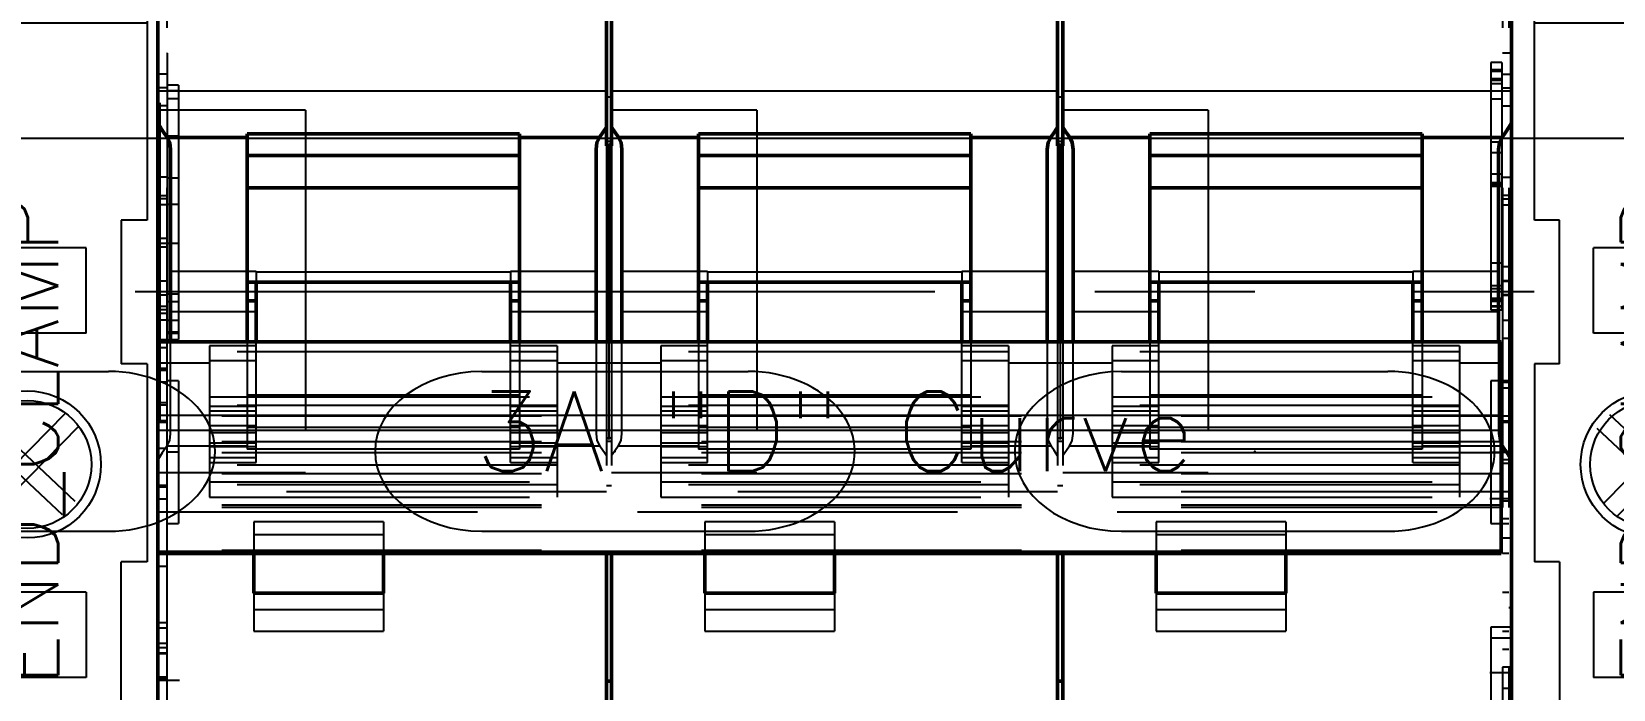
# Model space of a CAD drawing. Header units: inches. Extents: x 0.1 to 89.7, y 0.1 to 57.6.
# Drawn here: x 20.151 to 22.623, y 28.003 to 29.031 of the extents above; entities that cross this region are included whole.
import ezdxf
from ezdxf.enums import TextEntityAlignment as Align

# ---------------------------------------------------------------- set-up
doc = ezdxf.new("R2010")
doc.units = ezdxf.units.IN
doc.header["$MEASUREMENT"] = 0
doc.set_wipeout_variables(frame=1)
doc.linetypes.add('CENTER', pattern=[2, 1.25, -0.25, 0.25, -0.25])
doc.linetypes.add('DASHED', pattern=[0.75, 0.5, -0.25])
for name, color, linetype, lineweight in [('2d ConnectionPoints', 7, 'Continuous', 50), ('AM_0', 7, 'Continuous', 50), ('AM_4', 3, 'Continuous', 25), ('AM_7', 7, 'CENTER', 25), ('AM_9', 6, 'DASHED', 25)]:
    doc.layers.add(name, color=color, linetype=linetype, lineweight=lineweight)
for name, color, linetype in [('PRTG', 130, 'Continuous'), ('PSYMS', 7, 'Continuous'), ('PTERM', 4, 'Continuous')]:
    doc.layers.add(name, color=color, linetype=linetype)
doc.styles.get("Standard").update_dxf_attribs({"font": 'arial.ttf'})
doc.styles.add('WD', font='romans.shx', dxfattribs={"height": 0.185})

# ---------------------------------------------------------------- blocks, each defined once
blk = doc.blocks.new('E_NS35N')
at = {"style": 'WD', "flags": 1}
for tag, height, p in [('INST', 0.125, (-0.0107, 0.4749)), ('LOC', 0.125, (-0.0107, 0.2983)), ('P_TAGSTRIP', 0.125, (-0.0107, 0.1218)), ('MFG', 0.05, (0.0343, -0.4763)), ('CAT', 0.05, (0.0343, -0.5478)), ('WDBLKNAM', 0.05, (0.0343, -0.6193)), ('FP', 0.05, (0.0343, -0.6908)), ('FPT', 0.05, (0.1754, -0.6908)), ('ASSYCODE', 0.05, (0.0343, -0.7892))]:
    blk.add_attdef(tag, text='', height=height, dxfattribs=at).set_placement(p, align=Align.CENTER)
at = {"style": 'WD', "width": 0.8}
blk.add_attdef('WIRENOL', text='', height=0.1, dxfattribs=at).set_placement((-1.0026, -0.1198), align=Align.MIDDLE_RIGHT)
blk.add_attdef('WIRENOR', text='', height=0.1, dxfattribs=at).set_placement((1.0594, -0.1198), align=Align.MIDDLE_LEFT)
at = {"style": 'WD', "flags": 1}
blk.add_attdef('TERMDESCL', text='', height=0.05, dxfattribs=at).set_placement((-1.0001, -0.2348), align=Align.MIDDLE_RIGHT)
blk.add_attdef('TERMDESCR', text='', height=0.05, dxfattribs=at).set_placement((1.0593, -0.2348), align=Align.MIDDLE_LEFT)
blk.add_wipeout([(-0.9692, 0), (-0.3791, 0), (-0.3791, -0.039), (-0.1549, -0.039), (-0.1549, 0), (0.1549, 0), (0.1549, -0.039), (0.3791, -0.039), (0.3791, 0), (1.0277, 0), (1.0277, -0.374), (0.3791, -0.374), (0.3791, -0.3335), (0.1549, -0.3335), (0.1549, -0.374), (-0.1549, -0.374), (-0.1549, -0.3335), (-0.3791, -0.3335), (-0.3791, -0.374), (-0.9692, -0.374)])
blk.add_wipeout([(-0.9692, 0), (-0.3791, 0), (-0.3791, -0.039), (-0.1549, -0.039), (-0.1549, 0), (0.1549, 0), (0.1549, -0.039), (0.3791, -0.039), (0.3791, 0), (1.0277, 0), (1.0277, -0.374), (0.3791, -0.374), (0.3791, -0.3335), (0.1549, -0.3335), (0.1549, -0.374), (-0.1549, -0.374), (-0.1549, -0.3335), (-0.3791, -0.3335), (-0.3791, -0.374), (-0.9692, -0.374)])
for p, q in [((-0.3791, 0), (-0.9692, 0)), ((-0.9692, 0), (-0.9692, -0.374)), ((-0.3791, -0.039), (-0.3791, 0)), ((-0.1549, -0.039), (-0.1549, 0)), ((0.1549, 0), (-0.1549, 0)), ((0.3791, 0), (1.0277, 0)), ((0.3791, -0.039), (0.3791, 0)), ((0.3791, 0), (0.688, 0)), ((0.688, 0), (0.688, -0.374)), ((0.915, -0.3698), (0.915, 0.0042)), ((0.9696, -0.3698), (0.9696, 0.0042)), ((1.0277, 0), (1.0277, -0.374)), ((-0.9268, -0.3782), (-0.9268, -0.0042)), ((-0.8721, -0.3782), (-0.8721, -0.0042)), ((-0.7907, -0.3782), (-0.7907, -0.0042)), ((-0.7175, -0.3364), (-0.7175, -0.0042)), ((-0.6897, -0.3782), (-0.6897, -0.0042)), ((0.7604, -0.3364), (0.7604, -0.0042)), ((0.8336, -0.3782), (0.8336, -0.0042)), ((-0.1549, -0.039), (-0.3791, -0.039)), ((0.1549, -0.039), (0.3791, -0.039)), ((-0.8721, -0.0742), (-0.7907, -0.0742)), ((-0.2026, -0.0921), (-0.3361, -0.0921)), ((-0.3361, -0.2789), (-0.3361, -0.0921)), ((-0.2026, -0.2789), (-0.2026, -0.0921)), ((-0.0817, -0.2418), (0.0537, -0.0978)), ((0.2026, -0.0921), (0.3361, -0.0921)), ((0.2026, -0.2789), (0.2026, -0.0921)), ((0.3361, -0.2789), (0.3361, -0.0921)), ((0.915, -0.0742), (0.8336, -0.0742)), ((-0.0636, -0.1077), (0.0776, -0.2466)), ((-0.0606, -0.2619), (0.0751, -0.1176)), ((-0.0839, -0.1287), (0.057, -0.2672)), ((-0.2026, -0.2789), (-0.3361, -0.2789)), ((0.2026, -0.2789), (0.3361, -0.2789)), ((-0.7907, -0.3364), (-0.7175, -0.3364)), ((-0.3791, -0.374), (-0.3791, -0.3335)), ((-0.3791, -0.3335), (-0.1549, -0.3335)), ((-0.1549, -0.374), (-0.1549, -0.3335)), ((0.3791, -0.3335), (0.1549, -0.3335)), ((0.3791, -0.374), (0.3791, -0.3335)), ((0.8336, -0.3364), (0.7604, -0.3364)), ((-0.9692, -0.374), (-0.3791, -0.374)), ((0.1549, -0.374), (-0.1549, -0.374)), ((1.0277, -0.374), (0.3791, -0.374)), ((0.688, -0.374), (0.3791, -0.374))]:
    blk.add_line(p, q)
for points in [[(0.1549, -0.039), (0.1549, 0)], [(0.1549, -0.374), (0.1549, -0.3335)]]:
    blk.add_lwpolyline(points)
for radius in [0.115, 0.1]:
    blk.add_circle((-0.0027, -0.187), radius)
at = {"style": 'WD'}
for tag in ['WIRENO', 'TERM']:
    blk.add_attdef(tag, text='', height=0.1, dxfattribs=at).set_placement((0.0343, -0.1851), align=Align.MIDDLE_CENTER)
blk = doc.blocks.new('1489_3P_MINIATURE')
at = {"layer": '2d ConnectionPoints'}
blk.add_point((0.0353, 2.25), dxfattribs=at)
at = {"layer": 'AM_0'}
for p, q in [((0.0353, 3.9669), (0.0353, 0.5331)), ((2.1515, 0.5331), (2.1515, 3.9669)), ((0.7366, 3.1622), (0.7366, 2.4779)), ((0.7447, 3.1622), (0.7447, 2.4779)), ((1.442, 3.1622), (1.442, 2.4779)), ((1.4501, 3.1622), (1.4501, 2.4779)), ((0.1751, 2.4968), (0.6008, 2.4968)), ((0.1751, 2.1712), (0.1751, 2.4968)), ((0.6008, 2.1712), (0.6008, 2.4968)), ((0.7407, 2.4811), (0.7366, 2.4779)), ((0.7407, 2.4811), (0.7407, 2.1712)), ((0.7447, 2.4779), (0.7407, 2.4811)), ((0.8805, 2.4968), (1.3062, 2.4968)), ((0.8805, 2.1712), (0.8805, 2.4968)), ((1.3062, 2.1712), (1.3062, 2.4968)), ((1.4461, 2.4811), (1.442, 2.4779)), ((1.4461, 2.4811), (1.4461, 2.1712)), ((1.4501, 2.4779), (1.4461, 2.4811)), ((1.5859, 2.4968), (2.0116, 2.4968)), ((1.5859, 2.1712), (1.5859, 2.4968)), ((2.0116, 2.1712), (2.0116, 2.4968)), ((0.0555, 2.1712), (0.0555, 2.472)), ((0.6008, 2.4628), (0.1751, 2.4628)), ((0.7204, 2.472), (0.7204, 2.1712)), ((0.7609, 2.1712), (0.7609, 2.472)), ((1.3062, 2.4628), (0.8805, 2.4628)), ((1.4258, 2.472), (1.4258, 2.1712)), ((1.4664, 2.1712), (1.4664, 2.472)), ((2.0116, 2.4628), (1.5859, 2.4628)), ((2.1312, 2.472), (2.1312, 2.1712)), ((0.6008, 2.4122), (0.1751, 2.4122)), ((1.3062, 2.4122), (0.8805, 2.4122)), ((2.0116, 2.4122), (1.5859, 2.4122)), ((0.1751, 2.2648), (0.6008, 2.2648)), ((0.1893, 2.2648), (0.1893, 2.1712)), ((0.5866, 2.2648), (0.5866, 2.1712)), ((0.8805, 2.2648), (1.3062, 2.2648)), ((0.8947, 2.2648), (0.8947, 2.1712)), ((1.292, 2.2648), (1.292, 2.1712)), ((1.5859, 2.2648), (2.0116, 2.2648)), ((1.6001, 2.2648), (1.6001, 2.1712)), ((1.9974, 2.2648), (1.9974, 2.1712)), ((0.1893, 2.2352), (0.1751, 2.2352)), ((0.6008, 2.2352), (0.5866, 2.2352)), ((0.8947, 2.2352), (0.8805, 2.2352)), ((1.3062, 2.2352), (1.292, 2.2352)), ((1.6001, 2.2352), (1.5859, 2.2352)), ((2.0116, 2.2352), (1.9974, 2.2352)), ((2.1353, 2.1712), (0.0353, 2.1712)), ((2.1353, 2.1712), (2.1353, 1.84)), ((2.1349, 2.0116), (2.1372, 2.0079)), ((0.0353, 1.84), (2.1353, 1.84)), ((0.1853, 1.84), (0.1853, 1.778)), ((0.388, 1.84), (0.388, 1.778)), ((0.7366, 1.84), (0.7366, 1.3378)), ((0.7447, 1.84), (0.7447, 1.3378)), ((0.8907, 1.84), (0.8907, 1.778)), ((1.0934, 1.84), (1.0934, 1.778)), ((1.442, 1.84), (1.442, 1.3378)), ((1.4501, 1.84), (1.4501, 1.3378)), ((1.5961, 1.84), (1.5961, 1.778)), ((1.7988, 1.84), (1.7988, 1.778)), ((0.388, 1.778), (0.1853, 1.778)), ((1.0934, 1.778), (0.8907, 1.778)), ((1.7988, 1.778), (1.5961, 1.778)), ((0.7447, 1.6405), (0.7366, 1.6405)), ((1.4501, 1.6405), (1.442, 1.6405))]:
    blk.add_line(p, q, dxfattribs=at)
for points in [[(0.0353, 2.5137), (0.0411, 2.5041), (0.0466, 2.496), (0.0495, 2.4921)], [(0.7264, 2.4921), (0.7311, 2.4985), (0.7366, 2.5069)], [(0.7447, 2.5069), (0.7501, 2.4987), (0.7549, 2.4921)], [(1.4318, 2.4921), (1.4365, 2.4985), (1.442, 2.5069)], [(1.4501, 2.5069), (1.4555, 2.4987), (1.4603, 2.4921)], [(2.1372, 2.4921), (2.142, 2.4987), (2.1478, 2.5075), (2.1515, 2.5137)], [(0.0555, 2.472), (0.0541, 2.4828), (0.0495, 2.4921)], [(0.7264, 2.4921), (0.7219, 2.4831), (0.7204, 2.472)], [(0.7609, 2.472), (0.7595, 2.4828), (0.7549, 2.4921)], [(1.4318, 2.4921), (1.4273, 2.4831), (1.4258, 2.472)], [(1.4664, 2.472), (1.4649, 2.4828), (1.4603, 2.4921)], [(2.1372, 2.4921), (2.1327, 2.4831), (2.1312, 2.472)], [(2.1515, 1.9863), (2.1457, 1.9959), (2.1402, 2.004), (2.1372, 2.0079)]]:
    blk.add_lwpolyline(points, dxfattribs=at)
at = {"layer": 'AM_4'}
for p, q in [((0.7366, 2.5634), (0.0353, 2.5634)), ((0.7447, 2.554), (0.7366, 2.554)), ((1.442, 2.5634), (0.7447, 2.5634)), ((1.4501, 2.554), (1.442, 2.554)), ((2.1515, 2.5634), (1.4501, 2.5634)), ((0.1751, 2.4921), (0.0495, 2.4921)), ((0.7264, 2.4921), (0.6008, 2.4921)), ((0.7447, 2.4848), (0.7366, 2.4848)), ((0.8805, 2.4921), (0.7549, 2.4921)), ((1.4318, 2.4921), (1.3062, 2.4921)), ((1.4501, 2.4848), (1.442, 2.4848)), ((1.5859, 2.4921), (1.4603, 2.4921)), ((2.1372, 2.4921), (2.0116, 2.4921)), ((2.1353, 2.0559), (0.0353, 2.0559)), ((2.1353, 2.0325), (0.0353, 2.0325)), ((2.1372, 2.0079), (2.1353, 2.0079)), ((2.1515, 1.9366), (2.1353, 1.9366)), ((2.1353, 1.8434), (0.0353, 1.8434))]:
    blk.add_line(p, q, dxfattribs=at)
at = {"layer": 'AM_7'}
for p, q in [((0.0345, 2.4), (0.051, 2.4)), ((2.1522, 2.4), (2.1357, 2.4)), ((0, 2.25), (2.1868, 2.25)), ((0.0351, 2.2236), (0.0395, 2.2236)), ((2.1517, 2.2236), (2.1472, 2.2236)), ((0.0686, 1.9986), (0.0485, 1.9986)), ((2.1174, 1.9986), (2.1531, 1.9986)), ((0.0346, 1.9472), (0.0502, 1.9472)), ((2.1531, 1.9257), (2.1174, 1.9257)), ((0.0336, 1.6419), (0.0693, 1.6419)), ((2.1174, 1.6541), (2.1531, 1.6541))]:
    blk.add_line(p, q, dxfattribs=at)
at = {"layer": 'AM_9'}
for p, q in [((0.0393, 2.0449), (0.0393, 3.1622)), ((0.0495, 3.1622), (0.0495, 2.0454)), ((2.1373, 3.1622), (2.1373, 1.3378)), ((2.1474, 3.1622), (2.1474, 1.6054)), ((0.0503, 2.623), (0.0495, 2.623)), ((0.0503, 2.623), (0.0503, 2.177)), ((2.1515, 2.623), (2.1373, 2.623)), ((2.1191, 2.608), (2.1191, 2.2216)), ((2.1365, 2.608), (2.1191, 2.608)), ((2.1365, 2.5965), (2.1191, 2.5965)), ((2.1365, 2.608), (2.1365, 2.2216)), ((0.0495, 2.5901), (0.0353, 2.5901)), ((0.0677, 2.5727), (0.0503, 2.5727)), ((0.0677, 2.5727), (0.0677, 2.175)), ((2.1365, 2.594), (2.1191, 2.594)), ((2.1365, 2.5828), (2.1191, 2.5828)), ((2.1365, 2.58), (2.1191, 2.58)), ((2.1365, 2.5747), (2.1191, 2.5747)), ((2.1373, 2.5901), (2.1515, 2.5901)), ((0.0495, 2.5686), (0.0353, 2.5686)), ((0.0503, 2.5645), (0.0677, 2.5645)), ((0.0503, 2.5521), (0.0677, 2.5521)), ((2.1365, 2.5506), (2.1191, 2.5506)), ((2.1373, 2.5686), (2.1515, 2.5686)), ((0.0495, 2.5403), (0.0353, 2.5403)), ((0.2664, 2.5338), (0.0353, 2.5338)), ((0.2664, 2.5338), (0.2664, 1.9662)), ((0.9718, 2.5338), (0.7447, 2.5338)), ((0.9718, 2.5338), (0.9718, 1.9662)), ((1.6772, 2.5338), (1.4501, 2.5338)), ((1.6772, 2.5338), (1.6772, 1.9662)), ((2.1373, 2.5405), (2.1365, 2.5405)), ((2.1373, 2.5403), (2.1515, 2.5403)), ((0.0503, 2.4936), (0.0677, 2.4936)), ((0.7366, 2.4779), (0.7366, 1.84)), ((0.7447, 2.4779), (0.7447, 1.84)), ((1.442, 2.4779), (1.442, 1.84)), ((1.4501, 2.4779), (1.4501, 1.84)), ((2.1373, 2.4835), (2.1191, 2.4835)), ((2.1373, 2.4671), (2.1191, 2.4671)), ((0.0495, 2.4286), (0.0353, 2.4286)), ((0.0503, 2.4276), (0.0677, 2.4276)), ((2.1365, 2.4336), (2.1191, 2.4336)), ((2.1365, 2.4352), (2.1373, 2.4352)), ((2.1373, 2.4286), (2.1515, 2.4286)), ((2.1365, 2.4201), (2.1191, 2.4201)), ((2.1365, 2.4167), (2.1191, 2.4167)), ((2.1191, 2.415), (2.1365, 2.415)), ((0.0495, 2.3948), (0.0353, 2.3948)), ((0.0495, 2.3856), (0.0353, 2.3856)), ((0.0503, 2.3868), (0.0677, 2.3868)), ((2.1373, 2.3948), (2.1515, 2.3948)), ((2.1373, 2.3856), (2.1515, 2.3856)), ((0.0393, 2.36), (0.0353, 2.36)), ((2.1474, 2.3634), (2.1515, 2.3634)), ((0.0495, 2.3329), (0.0353, 2.3329)), ((0.0393, 2.3276), (0.0353, 2.3276)), ((0.0677, 2.325), (0.0353, 2.325)), ((2.1474, 2.331), (2.1515, 2.331)), ((0.0495, 2.3193), (0.0353, 2.3193)), ((0.1893, 2.2814), (0.0555, 2.2814)), ((0.1893, 2.2814), (0.1893, 2.2648)), ((0.1893, 2.281), (0.5866, 2.281)), ((0.5866, 2.2814), (0.5866, 2.2648)), ((0.7204, 2.2814), (0.5866, 2.2814)), ((0.8947, 2.2814), (0.7609, 2.2814)), ((0.8947, 2.2814), (0.8947, 2.2648)), ((0.8947, 2.281), (1.292, 2.281)), ((1.292, 2.2814), (1.292, 2.2648)), ((1.4258, 2.2814), (1.292, 2.2814)), ((1.6001, 2.2814), (1.4664, 2.2814)), ((1.6001, 2.2814), (1.6001, 2.2648)), ((1.6001, 2.281), (1.9974, 2.281)), ((1.9974, 2.2814), (1.9974, 2.2648)), ((2.1312, 2.2814), (1.9974, 2.2814)), ((2.1365, 2.2944), (2.1191, 2.2944)), ((2.1373, 2.2893), (2.1515, 2.2893)), ((2.1515, 2.2845), (2.1474, 2.2845)), ((0.0393, 2.2743), (0.0353, 2.2743)), ((0.0495, 2.2662), (0.0393, 2.2662)), ((2.1365, 2.2587), (2.1191, 2.2587)), ((2.1365, 2.2543), (2.1191, 2.2543)), ((2.1373, 2.2671), (2.1515, 2.2671)), ((2.1373, 2.2662), (2.1474, 2.2662)), ((0.0495, 2.2444), (0.0353, 2.2444)), ((0.0495, 2.2268), (0.0353, 2.2268)), ((0.0503, 2.2465), (0.0677, 2.2465)), ((0.0503, 2.2346), (0.0677, 2.2346)), ((2.1365, 2.2391), (2.1191, 2.2391)), ((2.1365, 2.2389), (2.1191, 2.2389)), ((2.1365, 2.2369), (2.1191, 2.2369)), ((2.1365, 2.2346), (2.1191, 2.2346)), ((2.1365, 2.227), (2.1191, 2.227)), ((2.1191, 2.2265), (2.1365, 2.2265)), ((2.1373, 2.2454), (2.1515, 2.2454)), ((2.1373, 2.2444), (2.1515, 2.2444)), ((0.0495, 2.2212), (0.0353, 2.2212)), ((0.0495, 2.2157), (0.0353, 2.2157)), ((0.0393, 2.2088), (0.0353, 2.2088)), ((0.0495, 2.2054), (0.0353, 2.2054)), ((0.0503, 2.2052), (0.0677, 2.2052)), ((0.0555, 2.2186), (0.1893, 2.2186)), ((0.5866, 2.2186), (0.7204, 2.2186)), ((0.7609, 2.2186), (0.8947, 2.2186)), ((1.292, 2.2186), (1.4258, 2.2186)), ((1.4664, 2.2186), (1.6001, 2.2186)), ((1.9974, 2.2186), (2.1312, 2.2186)), ((2.1191, 2.2216), (2.1365, 2.2216)), ((2.1373, 2.2054), (2.1474, 2.2054)), ((0.0495, 2.177), (0.0503, 2.177)), ((0.0503, 2.1868), (0.0677, 2.1868)), ((0.0503, 2.1847), (0.0677, 2.1847)), ((2.1373, 2.177), (2.1515, 2.177)), ((2.1474, 2.1944), (2.1515, 2.1944)), ((2.1474, 2.1909), (2.1515, 2.1909)), ((0.0353, 2.175), (0.0677, 2.175)), ((0.0353, 2.173), (0.0393, 2.173)), ((0.0393, 2.1724), (0.0353, 2.1724)), ((0.0495, 2.1701), (0.0353, 2.1701)), ((0.0495, 2.162), (0.0353, 2.162)), ((0.0555, 2.028), (0.0555, 2.1712)), ((0.1164, 2.1651), (0.1164, 1.9285)), ((0.1893, 2.1651), (0.1164, 2.1651)), ((0.6596, 2.1557), (0.1164, 2.1557)), ((0.1751, 2.1712), (0.1751, 2.0032)), ((0.1893, 1.9824), (0.1893, 2.1712)), ((0.5866, 1.9824), (0.5866, 2.1712)), ((0.6596, 2.1651), (0.5866, 2.1651)), ((0.6008, 2.1712), (0.6008, 2.0032)), ((0.6596, 2.1651), (0.6596, 1.9285)), ((0.7204, 2.1712), (0.7204, 2.028)), ((0.7407, 2.1712), (0.7407, 2.0189)), ((0.7609, 2.028), (0.7609, 2.1712)), ((0.8218, 2.1651), (0.8218, 1.9285)), ((0.8947, 2.1651), (0.8218, 2.1651)), ((1.365, 2.1557), (0.8218, 2.1557)), ((0.8805, 2.1712), (0.8805, 2.0032)), ((0.8947, 1.9824), (0.8947, 2.1712)), ((1.292, 1.9824), (1.292, 2.1712)), ((1.365, 2.1651), (1.292, 2.1651)), ((1.3062, 2.1712), (1.3062, 2.0032)), ((1.365, 2.1651), (1.365, 1.9285)), ((1.4258, 2.1712), (1.4258, 2.028)), ((1.4461, 2.1712), (1.4461, 2.0189)), ((1.4664, 2.028), (1.4664, 2.1712)), ((1.5272, 2.1651), (1.5272, 1.9285)), ((1.6001, 2.1651), (1.5272, 2.1651)), ((2.0704, 2.1557), (1.5272, 2.1557)), ((1.5859, 2.1712), (1.5859, 2.0032)), ((1.6001, 1.9824), (1.6001, 2.1712)), ((1.9974, 1.9824), (1.9974, 2.1712)), ((2.0704, 2.1651), (1.9974, 2.1651)), ((2.0116, 2.1712), (2.0116, 2.0032)), ((2.0704, 2.1651), (2.0704, 1.9285)), ((2.1312, 2.1712), (2.1312, 2.028)), ((2.1474, 2.1726), (2.1515, 2.1726)), ((2.1474, 2.169), (2.1515, 2.169)), ((2.1474, 2.1628), (2.1515, 2.1628)), ((0.0393, 2.14), (0.0353, 2.14)), ((0.1164, 2.138), (0.0353, 2.138)), ((0.0495, 2.1295), (0.0353, 2.1295)), ((0.0495, 2.1264), (0.0393, 2.1264)), ((0.1893, 2.1415), (0.1164, 2.1415)), ((0.6596, 2.1415), (0.5866, 2.1415)), ((0.8218, 2.138), (0.6596, 2.138)), ((0.8947, 2.1415), (0.8218, 2.1415)), ((1.365, 2.1415), (1.292, 2.1415)), ((1.5272, 2.138), (1.365, 2.138)), ((1.6001, 2.1415), (1.5272, 2.1415)), ((2.0704, 2.1415), (1.9974, 2.1415)), ((2.1353, 2.138), (2.0704, 2.138)), ((2.1474, 2.1366), (2.1515, 2.1366)), ((0.0495, 2.1082), (0.0353, 2.1082)), ((0.0677, 2.1101), (0.0495, 2.1101)), ((0.0677, 2.1101), (0.0677, 1.8872)), ((2.1191, 2.1101), (2.1191, 1.8872)), ((2.1474, 2.1101), (2.1191, 2.1101)), ((2.1373, 2.1082), (2.1515, 2.1082)), ((2.1515, 2.1109), (2.1474, 2.1109)), ((2.1474, 2.1104), (2.1515, 2.1104)), ((0.1164, 2.0853), (0.6596, 2.0853)), ((0.6008, 2.0878), (0.1751, 2.0878)), ((0.8218, 2.0853), (1.365, 2.0853)), ((1.3062, 2.0878), (0.8805, 2.0878)), ((1.5272, 2.0853), (2.0704, 2.0853)), ((2.0116, 2.0878), (1.5859, 2.0878)), ((2.1373, 2.0992), (2.1515, 2.0992)), ((2.1353, 2.0552), (0.0353, 2.0552)), ((0.0495, 2.0757), (0.0393, 2.0757)), ((0.0495, 2.0723), (0.0393, 2.0723)), ((0.6596, 2.0719), (0.1164, 2.0719)), ((0.1893, 2.0704), (0.1164, 2.0704)), ((0.1893, 2.0631), (0.1164, 2.0631)), ((0.6596, 2.0704), (0.5866, 2.0704)), ((0.6596, 2.0631), (0.5866, 2.0631)), ((1.365, 2.0719), (0.8218, 2.0719)), ((0.8947, 2.0704), (0.8218, 2.0704)), ((0.8947, 2.0631), (0.8218, 2.0631)), ((1.365, 2.0704), (1.292, 2.0704)), ((1.365, 2.0631), (1.292, 2.0631)), ((2.0704, 2.0719), (1.5272, 2.0719)), ((1.6001, 2.0704), (1.5272, 2.0704)), ((1.6001, 2.0631), (1.5272, 2.0631)), ((2.0704, 2.0704), (1.9974, 2.0704)), ((2.0704, 2.0631), (1.9974, 2.0631)), ((2.1373, 2.0553), (2.1515, 2.0553)), ((2.1474, 2.0709), (2.1515, 2.0709)), ((0.0495, 2.0475), (0.0353, 2.0475)), ((0.0353, 2.0454), (0.0495, 2.0454)), ((0.0495, 2.0449), (0.0393, 2.0449)), ((0.0495, 2.0449), (0.0495, 1.3378)), ((0.1893, 2.04), (0.1164, 2.04)), ((0.1893, 2.0292), (0.1164, 2.0292)), ((0.6008, 2.0372), (0.1751, 2.0372)), ((0.6596, 2.04), (0.5866, 2.04)), ((0.6596, 2.0292), (0.5866, 2.0292)), ((0.8947, 2.04), (0.8218, 2.04)), ((0.8947, 2.0292), (0.8218, 2.0292)), ((1.3062, 2.0372), (0.8805, 2.0372)), ((1.365, 2.04), (1.292, 2.04)), ((1.365, 2.0292), (1.292, 2.0292)), ((1.6001, 2.04), (1.5272, 2.04)), ((1.6001, 2.0292), (1.5272, 2.0292)), ((2.0116, 2.0372), (1.5859, 2.0372)), ((2.0704, 2.04), (1.9974, 2.04)), ((2.0704, 2.0292), (1.9974, 2.0292)), ((2.1373, 2.0475), (2.1515, 2.0475)), ((2.1373, 2.0454), (2.1515, 2.0454)), ((2.1353, 2.0149), (0.0353, 2.0149)), ((0.0495, 2.0047), (0.0353, 2.0047)), ((0.1751, 2.0079), (0.0495, 2.0079)), ((0.1893, 2.0128), (0.1164, 2.0128)), ((0.1893, 2.0073), (0.1164, 2.0073)), ((0.6008, 2.0032), (0.1751, 2.0032)), ((0.6596, 2.0128), (0.5866, 2.0128)), ((0.6596, 2.0073), (0.5866, 2.0073)), ((0.7264, 2.0079), (0.6008, 2.0079)), ((0.7366, 2.0221), (0.7407, 2.0189)), ((0.7447, 2.0152), (0.7366, 2.0152)), ((0.7407, 2.0189), (0.7447, 2.0221)), ((0.8805, 2.0079), (0.7549, 2.0079)), ((0.8947, 2.0128), (0.8218, 2.0128)), ((0.8947, 2.0073), (0.8218, 2.0073)), ((1.3062, 2.0032), (0.8805, 2.0032)), ((1.365, 2.0128), (1.292, 2.0128)), ((1.365, 2.0073), (1.292, 2.0073)), ((1.4318, 2.0079), (1.3062, 2.0079)), ((1.442, 2.0221), (1.4461, 2.0189)), ((1.4501, 2.0152), (1.442, 2.0152)), ((1.4461, 2.0189), (1.4501, 2.0221)), ((1.5859, 2.0079), (1.4603, 2.0079)), ((1.6001, 2.0128), (1.5272, 2.0128)), ((1.6001, 2.0073), (1.5272, 2.0073)), ((2.0116, 2.0032), (1.5859, 2.0032)), ((2.0704, 2.0128), (1.9974, 2.0128)), ((2.0704, 2.0073), (1.9974, 2.0073)), ((2.1353, 2.0079), (2.0116, 2.0079)), ((2.1353, 1.9976), (0.0353, 1.9976)), ((0.1893, 1.9897), (0.1164, 1.9897)), ((0.1164, 1.9824), (0.1893, 1.9824)), ((0.6596, 1.9783), (0.1164, 1.9783)), ((0.6596, 1.9897), (0.5866, 1.9897)), ((0.5866, 1.9824), (0.6596, 1.9824)), ((0.7366, 1.9931), (0.7335, 1.9978)), ((0.8947, 1.9897), (0.8218, 1.9897)), ((0.8218, 1.9824), (0.8947, 1.9824)), ((1.365, 1.9783), (0.8218, 1.9783)), ((1.365, 1.9897), (1.292, 1.9897)), ((1.292, 1.9824), (1.365, 1.9824)), ((1.4532, 1.9979), (1.4501, 1.9931)), ((1.6001, 1.9897), (1.5272, 1.9897)), ((1.5272, 1.9824), (1.6001, 1.9824)), ((2.0704, 1.9783), (1.5272, 1.9783)), ((2.0704, 1.9897), (1.9974, 1.9897)), ((1.9974, 1.9824), (2.0704, 1.9824)), ((2.1515, 1.9865), (2.1373, 1.9865)), ((2.1373, 1.9816), (2.1515, 1.9816)), ((0.2664, 1.9662), (0.0353, 1.9662)), ((2.1353, 1.9648), (0.0353, 1.9648)), ((0.9718, 1.9662), (0.7447, 1.9662)), ((1.6772, 1.9662), (1.4501, 1.9662)), ((0.0495, 1.9439), (0.0353, 1.9439)), ((0.7366, 1.9366), (0.0353, 1.9366)), ((0.1164, 1.9521), (0.6596, 1.9521)), ((0.6596, 1.9476), (0.1164, 1.9476)), ((0.7447, 1.946), (0.7366, 1.946)), ((1.442, 1.9366), (0.7447, 1.9366)), ((0.8218, 1.9521), (1.365, 1.9521)), ((1.365, 1.9476), (0.8218, 1.9476)), ((1.4501, 1.946), (1.442, 1.946)), ((2.1353, 1.9366), (1.4501, 1.9366)), ((1.5272, 1.9521), (2.0704, 1.9521)), ((2.0704, 1.9476), (1.5272, 1.9476)), ((0.0495, 1.9254), (0.0353, 1.9254)), ((2.1353, 1.9156), (0.0353, 1.9156)), ((2.1353, 1.912), (0.0353, 1.912)), ((0.0353, 1.9053), (2.1353, 1.9053)), ((0.1164, 1.9285), (0.6596, 1.9285)), ((0.8218, 1.9285), (1.365, 1.9285)), ((1.5272, 1.9285), (2.0704, 1.9285)), ((2.1373, 1.9224), (2.1515, 1.9224)), ((0.0495, 1.8872), (0.0677, 1.8872)), ((0.388, 1.89), (0.1853, 1.89)), ((0.1853, 1.89), (0.1853, 1.84)), ((0.388, 1.89), (0.388, 1.84)), ((1.0934, 1.89), (0.8907, 1.89)), ((0.8907, 1.89), (0.8907, 1.84)), ((1.0934, 1.89), (1.0934, 1.84)), ((1.7988, 1.89), (1.5961, 1.89)), ((1.5961, 1.89), (1.5961, 1.84)), ((1.7988, 1.89), (1.7988, 1.84)), ((2.1191, 1.8872), (2.1474, 1.8872)), ((2.1373, 1.8949), (2.1474, 1.8949)), ((0.1853, 1.8702), (0.388, 1.8702)), ((0.8907, 1.8702), (1.0934, 1.8702)), ((1.5961, 1.8702), (1.7988, 1.8702)), ((2.1373, 1.8649), (2.1515, 1.8649)), ((2.1353, 1.8448), (0.0353, 1.8448)), ((2.1373, 1.8405), (2.1474, 1.8405)), ((0.0495, 1.8201), (0.0353, 1.8201)), ((0.1853, 1.778), (0.1853, 1.7185)), ((0.388, 1.778), (0.388, 1.7185)), ((0.8907, 1.778), (0.8907, 1.7185)), ((1.0934, 1.778), (1.0934, 1.7185)), ((1.5961, 1.778), (1.5961, 1.7185)), ((1.7988, 1.778), (1.7988, 1.7185)), ((2.1373, 1.7797), (2.1474, 1.7797)), ((0.0353, 1.7323), (0.0495, 1.7323)), ((0.1853, 1.7529), (0.388, 1.7529)), ((0.8907, 1.7529), (1.0934, 1.7529)), ((1.5961, 1.7529), (1.7988, 1.7529)), ((2.1515, 1.7554), (2.1474, 1.7554)), ((0.0353, 1.7242), (0.0495, 1.7242)), ((0.1853, 1.7185), (0.388, 1.7185)), ((0.8907, 1.7185), (1.0934, 1.7185)), ((1.5961, 1.7185), (1.7988, 1.7185)), ((2.1191, 1.725), (2.1191, 1.5831)), ((2.1515, 1.725), (2.1191, 1.725)), ((2.1515, 1.7076), (2.1191, 1.7076)), ((2.1373, 1.7189), (2.1474, 1.7189)), ((0.0495, 1.6996), (0.0353, 1.6996)), ((0.0495, 1.6926), (0.0353, 1.6926)), ((0.0495, 1.6844), (0.0353, 1.6844)), ((0.0495, 1.6843), (0.0353, 1.6843)), ((0.0353, 1.6836), (0.0495, 1.6836)), ((2.1373, 1.6905), (2.1474, 1.6905)), ((2.1515, 1.6622), (2.1373, 1.6622)), ((0.0495, 1.6469), (0.0353, 1.6469)), ((0.0495, 1.6439), (0.0353, 1.6439)), ((2.1373, 1.6297), (2.1474, 1.6297))]:
    blk.add_line(p, q, dxfattribs=at)
for points in [[(0.0495, 2.0079), (0.0541, 2.0169), (0.0555, 2.028)], [(0.7204, 2.028), (0.7218, 2.0172), (0.7264, 2.0079)], [(0.7549, 2.0079), (0.7595, 2.0169), (0.7609, 2.028)], [(1.4258, 2.028), (1.4272, 2.0172), (1.4318, 2.0079)], [(1.4603, 2.0079), (1.4649, 2.0169), (1.4664, 2.028)], [(2.1312, 2.028), (2.1326, 2.0172), (2.1349, 2.0116)], [(0.0495, 2.0079), (0.0447, 2.0013), (0.0424, 1.9979)], [(0.7335, 1.9978), (0.7312, 2.0013), (0.7264, 2.0079)], [(0.7549, 2.0079), (0.7503, 2.0015), (0.7447, 1.9931)], [(1.442, 1.9931), (1.4366, 2.0013), (1.4318, 2.0079)], [(1.4603, 2.0079), (1.4557, 2.0015), (1.4532, 1.9979)], [(0.0424, 1.9979), (0.039, 1.9925), (0.0353, 1.9863)]]:
    blk.add_lwpolyline(points, dxfattribs=at)
at = {"style": 'WD', "width": 0.7}
for tag, p in [('INST', (1.0625, 5.4196)), ('LOC', (1.0625, 5.25)), ('DESC1', (1.0625, 5.0938)), ('DESC2', (1.0625, 4.9375)), ('DESC3', (1.0625, 4.7896)), ('XREF', (1.0625, 4.2188))]:
    blk.add_attdef(tag, text='', height=0.125, dxfattribs=at).set_placement(p, align=Align.CENTER)
at = {"style": 'WD'}
blk.add_attdef('TAG1', text='', height=0.125, dxfattribs=at).set_placement((1.0625, 4.625), align=Align.CENTER)
at = {"style": 'WD', "flags": 9}
blk.add_attdef('FAMILY', (1.2672, 4.5898), '', height=0.01, dxfattribs=at)
for tag, p in [('CAT', (1.2922, 4.5457)), ('MFG', (1.2903, 4.5262)), ('ASSYCODE', (1.2925, 4.5089))]:
    blk.add_attdef(tag, text='', height=0.01, dxfattribs=at).set_placement(p, align=Align.CENTER)
blk = doc.blocks.new('HDIN152C3')
for p, q in [((0, 0.49), (24, 0.49)), ((10.2918, 0.125), (10.7082, 0.125)), ((11.2918, 0.125), (11.7082, 0.125)), ((12.2918, 0.125), (12.7082, 0.125)), ((10.2918, -0.125), (10.7082, -0.125)), ((11.2918, -0.125), (11.7082, -0.125)), ((12.2918, -0.125), (12.7082, -0.125))]:
    blk.add_line(p, q)
for centre, start_param, end_param in [((10.7082, 0), 1.570794, 4.712394), ((11.2918, 0), -1.570796, 1.570794), ((11.7082, 0), 1.570794, 4.712394), ((12.2918, 0), -1.570796, 1.570794), ((12.7082, 0), 1.570794, 4.712394)]:
    blk.add_ellipse(centre, major_axis=(-0.1668, 0), ratio=0.749429, start_param=start_param, end_param=end_param)
for p in [(11.5, 0), (12.5, 0)]:
    blk.add_point(p)
at = {"flags": 11}
for p in [(1.5, 0), (22.5, 0)]:
    blk.add_attdef('NC', text='', height=0.01, rotation=270, dxfattribs=at).set_placement(p, align=Align.MIDDLE)

msp = doc.modelspace()

# ---------------------------------------------------------------- block references
at = {"layer": 'PSYMS'}
ref = msp.add_blockref('E_NS35N', (19.95707, 28.35723), dxfattribs=dict(at, rotation=90))
ref.add_attrib('TERM', 'END_CLAMP', dxfattribs={"layer": 'PTERM', "height": 0.1, "rotation": 90, "style": 'WD'}).set_placement((20.14213, 28.39156), align=Align.MIDDLE_CENTER)
ref = msp.add_blockref('E_NS35N', (22.50004, 28.35723), dxfattribs=dict(at, rotation=90))
ref.add_attrib('TERM', 'END_CLAMP', dxfattribs={"layer": 'PTERM', "height": 0.1, "rotation": 90, "style": 'WD'}).set_placement((22.6851, 28.39156), align=Align.MIDDLE_CENTER)

# ---------------------------------------------------------------- next in the draw order: block references
ref = msp.add_blockref('1489_3P_MINIATURE', (20.3125, 26.375), dxfattribs=at)
ref.add_attrib('RATING1', '3A "D" Curve', dxfattribs={"layer": 'PRTG', "height": 0.125, "style": 'WD', "flags": 8}).set_placement((21.40588, 28.34375), align=Align.CENTER)
msp.add_blockref('HDIN152C3', (9.5625, 28.375), dxfattribs=at)

doc.saveas('drawing.dxf')
